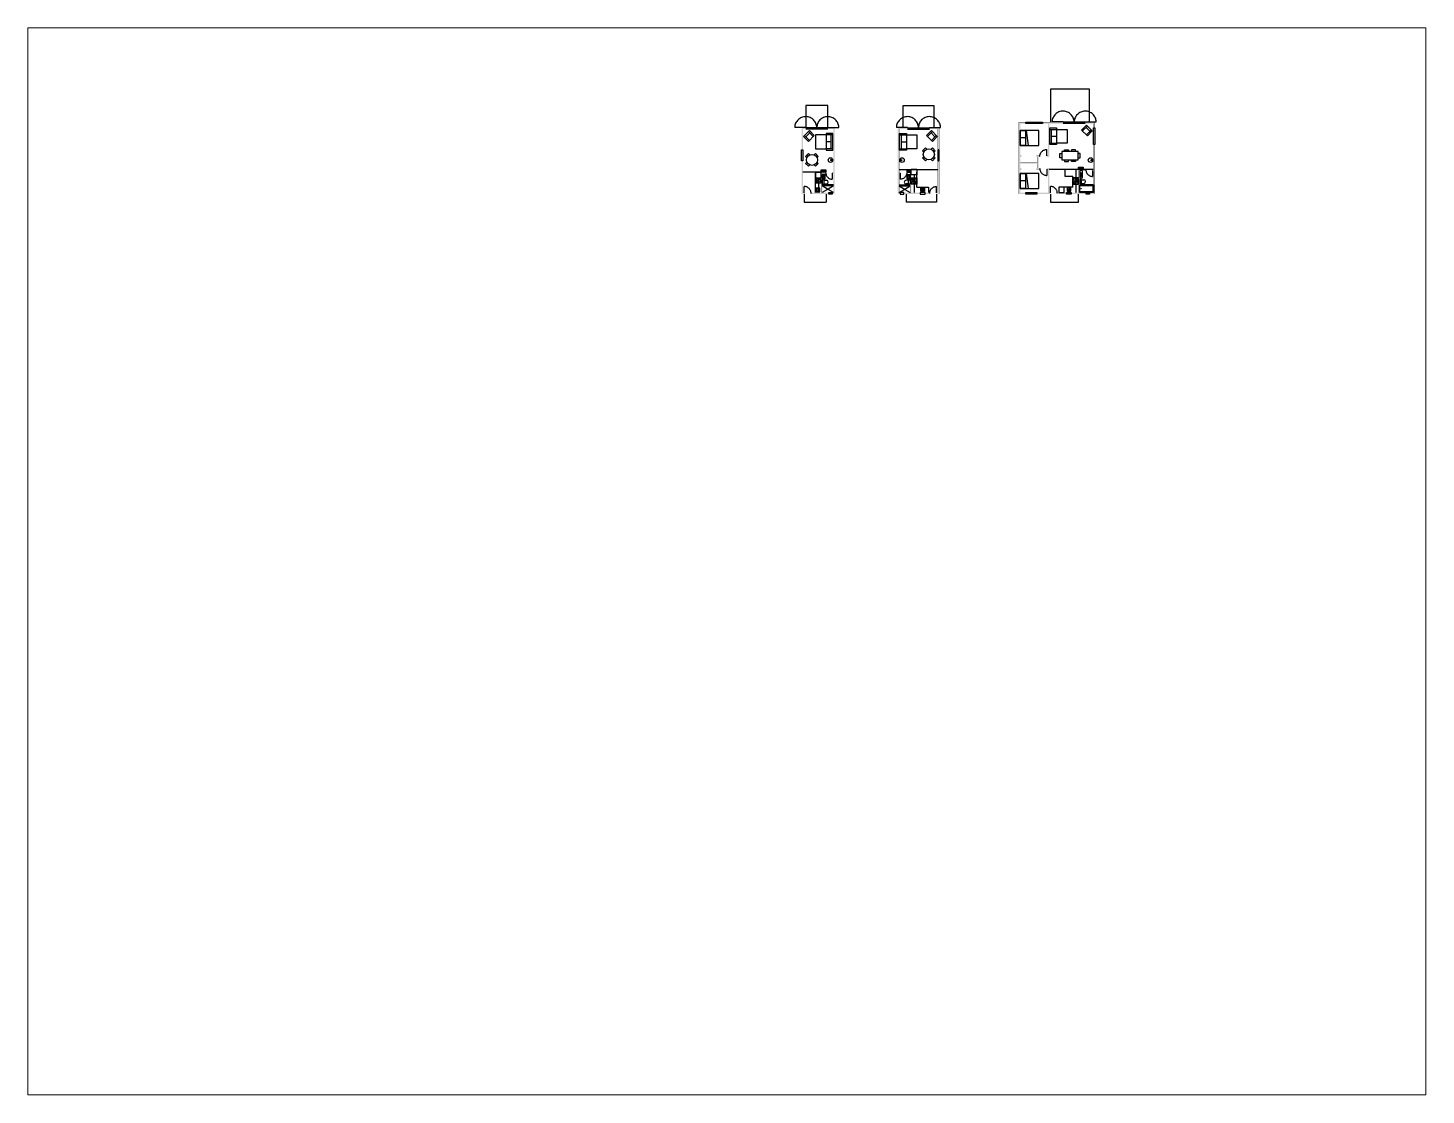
# Paper-space layout 'Layout1' of a CAD drawing. Header units: inches. Extents: x 0.4 to 10.5, y 0.3 to 8.
# The model-space entities are those that its viewports show. They can reach past a viewport. Long polylines and large blocks are cut down to what shows.
import ezdxf

# ---------------------------------------------------------------- set-up
doc = ezdxf.new("R2010")
doc.units = ezdxf.units.IN
doc.header["$MEASUREMENT"] = 0
doc.linetypes.add('CENTER2', pattern=[1.125, 0.75, -0.125, 0.125, -0.125])
doc.linetypes.add('HIDDEN2', pattern=[0.1875, 0.125, -0.0625])
doc.layers.add('NO PRINT', color=6, linetype='Continuous', plot=False)

# ---------------------------------------------------------------- blocks, each defined once
blk = doc.blocks.new('door')
blk.add_line((0, 2.5), (0, 28))
at = {"linetype": 'CENTER2'}
blk.add_arc((0, 0), 28, 0, 90, dxfattribs=at)
blk = doc.blocks.new('br sink')
for points in [[(-12.5, -9), (0, -9), (0, 9), (-12.5, 9)], [(-11, -6), (-3, -6), (-3, 6), (-11, 6)]]:
    blk.add_lwpolyline(points, close=True)
blk.add_circle((-6.1, -0.3), 1)

msp = doc.modelspace()

# ---------------------------------------------------------------- hatches: boundary and pattern name
h = msp.add_hatch(color=7)
h.dxf.hatch_style = 1
h.paths.add_polyline_path([(-299.3, 535.6), (-222.3, 535.6), (-222.3, 541.6), (-250.3, 541.6), (-250.3, 625.6), (-235.3, 625.6), (-235.3, 630.6), (-255.3, 630.6), (-255.3, 606.6), (-255.3, 541.6), (-299.3, 541.6)])
h.paths.add_polyline_path([(-207.3, 535.6), (-196.3, 535.6), (-196.3, 823.6), (-226.3, 823.6), (-226.3, 817.6), (-202.3, 817.6), (-202.3, 630.6), (-207.3, 630.6), (-207.3, 625.6), (-202.3, 625.6), (-202.3, 541.6), (-207.3, 541.6)])
h.paths.add_polyline_path([(-340.3, 535.6), (-329.3, 535.6), (-329.3, 541.6), (-334.3, 541.6), (-334.3, 679.6), (-340.3, 679.6)])
h.paths.add_polyline_path([(-340.3, 727.6), (-334.3, 727.6), (-334.3, 817.6), (-322.3, 817.6), (-322.3, 823.6), (-340.3, 823.6)])
h = msp.add_hatch(color=7)
h.dxf.hatch_style = 1
h.paths.add_polyline_path([(88.1, 535.6), (77.1, 535.6), (77.1, 823.6), (119.1, 823.6), (119.1, 817.6), (83.1, 817.6), (83.1, 630.6), (88.1, 630.6), (88.1, 625.6), (83.1, 625.6), (83.1, 541.6), (88.1, 541.6)])
h.paths.add_polyline_path([(257.1, 535.6), (246.1, 535.6), (246.1, 541.6), (251.1, 541.6), (251.1, 679.6), (257.1, 679.6)])
h.paths.add_polyline_path([(257.1, 727.6), (251.1, 727.6), (251.1, 817.6), (215.1, 817.6), (215.1, 823.6), (257.1, 823.6)])
h.paths.add_polyline_path([(195.6, 535.6), (195.6, 541.6), (216.1, 541.6), (216.1, 535.6)])
h.paths.add_polyline_path([(174.6, 541.6), (174.6, 535.6), (103.1, 535.6), (103.1, 541.6), (131.1, 541.6), (131.1, 625.6), (116.1, 625.6), (116.1, 630.6), (136.1, 630.6), (136.1, 541.6)])
h = msp.add_hatch(color=7)
h.dxf.hatch_style = 1
h.paths.add_polyline_path([(740, 541.6), (735, 541.6), (735, 648.6), (724, 648.6), (724, 643.6), (729, 643.6), (729, 541.6), (681, 541.6), (681, 535.6), (740, 535.6)])
h.paths.add_polyline_path([(633, 541.6), (609, 541.6), (609, 643.6), (614, 643.6), (614, 648.6), (609, 648.6), (609, 667.6), (684, 667.6), (684, 648.6), (679, 648.6), (679, 643.6), (684, 643.6), (694, 643.6), (694, 648.6), (689, 648.6), (689, 670.1), (689, 696.6), (694, 696.6), (694, 701.6), (684, 701.6), (679, 701.6), (679, 696.6), (684, 696.6), (684, 672.6), (609, 672.6), (609, 696.6), (614, 696.6), (614, 701.6), (609, 701.6), (609, 841.6), (633, 841.6), (633, 847.6), (603, 847.6), (603, 535.6), (633, 535.6)])
h.paths.add_polyline_path([(795, 847.6), (729, 847.6), (705, 847.6), (705, 841.6), (729, 841.6), (729, 701.6), (724, 701.6), (724, 696.6), (735, 696.6), (735, 841.6), (795, 841.6)])
h.paths.add_polyline_path([(933, 847.6), (891, 847.6), (891, 841.6), (927, 841.6), (927, 822.4), (933, 822.4)])
h.paths.add_polyline_path([(933, 750.4), (927, 750.4), (927, 642.6), (922, 642.6), (922, 637.6), (927, 637.6), (927, 541.6), (910, 541.6), (910, 535.6), (933, 535.6)])
h.paths.add_polyline_path([(895, 541.6), (867, 541.6), (867, 575.6), (867, 637.6), (879.5, 637.6), (894, 637.6), (894, 642.6), (862, 642.6), (862, 541.6), (830.5, 541.6), (830.5, 535.6), (895, 535.6)])
h.paths.add_polyline_path([(809.5, 541.6), (770, 541.6), (770, 535.6), (809.5, 535.6)])

# ---------------------------------------------------------------- linework, layer by layer
for p, q in [((909, 991.6), (741, 991.6)), ((741, 991.6), (741, 847.6)), ((909, 847.6), (909, 991.6)), ((-226.3, 919.6), (-322.3, 919.6)), ((-322.3, 919.6), (-322.3, 823.6)), ((-226.3, 823.6), (-226.3, 919.6)), ((101.1, 823.6), (101.1, 919.6)), ((101.1, 919.6), (233.1, 919.6)), ((233.1, 919.6), (233.1, 823.6)), ((-322.3, 824.9), (-370.3, 824.9)), ((-327.6, 789.6), (-306.4, 768.4)), ((-226.3, 823.6), (-322.3, 823.6)), ((-226.3, 817.6), (-322.3, 817.6)), ((-305, 801), (-322, 784)), ((-310.6, 806.6), (-289.4, 785.4)), ((-204.3, 792.4), (-234.3, 792.4)), ((-226.3, 824.9), (-178.4, 824.9)), ((-212.3, 732.4), (-212.3, 792.4)), ((119.7, 824.9), (71.1, 824.9)), ((85.1, 792.4), (115.1, 792.4)), ((93.1, 732.4), (93.1, 792.4)), ((119.1, 823.6), (215.1, 823.6)), ((119.1, 817.6), (215.1, 817.6)), ((227.4, 806.6), (206.2, 785.4)), ((215.1, 824.9), (263.1, 824.9)), ((221.7, 801), (238.7, 784)), ((244.4, 789.6), (223.1, 768.4)), ((635.1, 812), (643.1, 747)), ((737, 816.4), (767, 816.4)), ((745, 756.4), (745, 816.4)), ((795, 848.9), (747, 848.9)), ((891, 847.6), (795, 847.6)), ((891, 841.6), (795, 841.6)), ((900.4, 830.6), (879.2, 809.4)), ((890.3, 848.9), (939, 848.9)), ((894.7, 825), (911.7, 808)), ((917.4, 813.6), (896.2, 792.4)), ((-212.3, 762.4), (-234.3, 762.4)), ((-204.3, 732.4), (-234.3, 732.4)), ((85.1, 732.4), (115.1, 732.4)), ((93.1, 762.4), (115.1, 762.4)), ((631.1, 779.5), (609, 779.5)), ((737, 756.4), (767, 756.4)), ((745, 786.4), (767, 786.4)), ((-279.3, 541.6), (-279.3, 630.6)), ((-279.3, 630.6), (-255.3, 630.6)), ((-237.3, 639.1), (-253.3, 639.1)), ((-237.3, 637.6), (-253.3, 637.6)), ((-237.3, 636.1), (-253.3, 636.1)), ((-237.3, 630.6), (-253.3, 630.6)), ((118.1, 639.1), (134.1, 639.1)), ((118.1, 637.6), (134.1, 637.6)), ((118.1, 636.1), (134.1, 636.1)), ((118.1, 630.6), (134.1, 630.6)), ((160.1, 642.6), (136.1, 642.6)), ((160.1, 565.6), (160.1, 630.6)), ((635.1, 624.9), (643.1, 559.9)), ((862, 642.6), (802, 642.6)), ((802, 642.6), (802, 612.6)), ((802, 612.6), (838, 612.6)), ((838, 565.6), (838, 612.6)), ((880, 651.1), (864, 651.1)), ((880, 649.6), (864, 649.6)), ((880, 648.1), (864, 648.1)), ((880, 642.6), (864, 642.6)), ((-202.3, 575.6), (-250.3, 575.6)), ((-202.3, 571.6), (-250.3, 571.6)), ((-227.6, 557.4), (-250.3, 571.6)), ((-227.6, 555.8), (-250.3, 541.6)), ((-242.3, 595.6), (-232.3, 595.6)), ((-242.3, 579.6), (-232.3, 579.6)), ((-202.3, 571.6), (-225.1, 557.4)), ((-202.3, 541.6), (-225.1, 555.8)), ((83.1, 575.6), (131.1, 575.6)), ((83.1, 571.6), (131.1, 571.6)), ((83.1, 571.6), (105.8, 557.4)), ((83.1, 541.6), (105.8, 555.8)), ((108.4, 557.4), (131.1, 571.6)), ((108.4, 555.8), (131.1, 541.6)), ((123.1, 595.6), (113.1, 595.6)), ((123.1, 579.6), (113.1, 579.6)), ((160.1, 565.6), (210.1, 565.6)), ((210.1, 565.6), (210.1, 541.6)), ((631.1, 592.4), (609, 592.4)), ((838, 565.6), (776, 565.6)), ((776, 565.6), (776, 541.6)), ((927, 575.6), (867, 575.6)), ((875, 597.6), (885, 597.6)), ((875, 581.6), (885, 581.6)), ((-329.3, 535.6), (-329.3, 499.6)), ((-329.3, 499.6), (-233.3, 499.6)), ((-233.3, 535.6), (-233.3, 499.6)), ((114.1, 535.6), (114.1, 499.6)), ((246.1, 499.6), (114.1, 499.6)), ((246.1, 535.6), (246.1, 499.6)), ((740, 535.6), (740, 499.6)), ((740, 499.6), (862, 499.6)), ((862, 499.6), (862, 535.6))]:
    msp.add_line(p, q)
at = {"linetype": 'HIDDEN2'}
for p, q in [((-234.3, 792.4), (-279.3, 792.4)), ((-279.3, 792.4), (-279.3, 732.4)), ((115.1, 792.4), (160.1, 792.4)), ((160.1, 792.4), (160.1, 732.4)), ((767, 816.4), (812, 816.4)), ((812, 816.4), (812, 756.4)), ((-279.3, 732.4), (-234.3, 732.4)), ((160.1, 732.4), (115.1, 732.4)), ((812, 756.4), (767, 756.4)), ((-279.3, 630.6), (-334.3, 630.6)), ((83.1, 642.6), (251.1, 642.6)), ((148.1, 618.6), (148.1, 541.6)), ((927, 642.6), (735, 642.6)), ((850, 642.6), (850, 541.6)), ((-267.3, 606.6), (-267.3, 541.6))]:
    msp.add_line(p, q, dxfattribs=at)
at = {"const_width": 0.5}
for points in [[(-340.3, 535.6), (-340.3, 823.6)], [(-322.3, 823.6), (-340.3, 823.6)], [(-334.3, 541.6), (-334.3, 817.6)], [(-322.3, 817.6), (-334.3, 817.6)], [(-322.3, 823.6), (-322.3, 817.6)], [(-196.3, 823.6), (-226.3, 823.6)], [(-226.3, 823.6), (-226.3, 817.6)], [(-202.3, 817.6), (-226.3, 817.6)], [(-202.3, 630.6), (-202.3, 817.6)], [(-196.3, 535.6), (-196.3, 823.6)], [(77.1, 535.6), (77.1, 823.6)], [(77.1, 823.6), (119.1, 823.6)], [(83.1, 630.6), (83.1, 817.6)], [(83.1, 817.6), (119.1, 817.6)], [(119.1, 823.6), (119.1, 817.6)], [(257.1, 823.6), (215.1, 823.6), (215.1, 817.6), (251.1, 817.6)], [(251.1, 541.6), (251.1, 817.6)], [(257.1, 535.6), (257.1, 823.6)], [(684, 643.6), (694, 643.6), (694, 648.6), (689, 648.6), (689, 670.1), (689, 696.6), (694, 696.6), (694, 701.6), (684, 701.6), (679, 701.6), (679, 696.6), (684, 696.6), (684, 672.6), (609, 672.6), (609, 696.6), (614, 696.6), (614, 701.6), (609, 701.6), (609, 841.6), (729, 841.6), (729, 701.6), (724, 701.6), (724, 696.6), (735, 696.6), (735, 841.6), (795, 841.6), (795, 847.6), (729, 847.6), (603, 847.6), (603, 535.6), (740, 535.6), (740, 541.6), (735, 541.6), (735, 648.6), (724, 648.6), (724, 643.6), (729, 643.6), (729, 541.6), (609, 541.6), (609, 643.6), (614, 643.6), (614, 648.6), (609, 648.6), (609, 667.6), (684, 667.6), (684, 648.6), (679, 648.6), (679, 643.6), (684, 643.6)], [(-255.3, 541.6), (-255.3, 630.6)], [(-235.3, 630.6), (-255.3, 630.6)], [(-250.3, 541.6), (-250.3, 625.6)], [(-235.3, 625.6), (-250.3, 625.6)], [(-235.3, 630.6), (-235.3, 625.6)], [(-202.3, 630.6), (-207.3, 630.6)], [(-207.3, 630.6), (-207.3, 625.6)], [(-202.3, 625.6), (-207.3, 625.6)], [(-202.3, 541.6), (-202.3, 625.6)], [(83.1, 630.6), (88.1, 630.6)], [(83.1, 541.6), (83.1, 625.6)], [(83.1, 625.6), (88.1, 625.6)], [(88.1, 630.6), (88.1, 625.6)], [(116.1, 630.6), (136.1, 630.6)], [(116.1, 630.6), (116.1, 625.6)], [(116.1, 625.6), (131.1, 625.6)], [(131.1, 541.6), (131.1, 625.6)], [(136.1, 541.6), (136.1, 630.6)], [(-329.3, 535.6), (-340.3, 535.6)], [(-329.3, 541.6), (-334.3, 541.6)], [(-329.3, 541.6), (-329.3, 535.6)], [(-255.3, 541.6), (-299.3, 541.6)], [(-299.3, 541.6), (-299.3, 535.6)], [(-196.3, 535.6), (-299.3, 535.6)], [(-202.3, 541.6), (-250.3, 541.6)], [(77.1, 535.6), (216.1, 535.6)], [(83.1, 541.6), (131.1, 541.6)], [(136.1, 541.6), (216.1, 541.6)], [(216.1, 541.6), (216.1, 535.6)], [(246.1, 541.6), (251.1, 541.6)], [(246.1, 541.6), (246.1, 535.6)], [(246.1, 535.6), (257.1, 535.6)], [(740, 541.6), (740, 535.6)]]:
    msp.add_lwpolyline(points, dxfattribs=at)
for points in [[(-306.4, 810.9), (-331.9, 785.4), (-310.6, 764.2), (-285.2, 789.6)], [(-204.3, 726.4), (-204.3, 798.4), (-234.3, 798.4), (-234.3, 726.4)], [(85.1, 726.4), (85.1, 798.4), (115.1, 798.4), (115.1, 726.4)], [(223.1, 810.9), (248.6, 785.4), (227.4, 764.2), (201.9, 789.6)], [(689, 747), (689, 812), (609, 812), (609, 747)], [(609, 812), (631.1, 812), (631.1, 747), (609, 747)], [(633, 847.6), (705, 847.6), (705, 841.6), (633, 841.6)], [(737, 750.4), (737, 822.4), (767, 822.4), (767, 750.4)], [(896.2, 834.9), (921.6, 809.4), (900.4, 788.2), (874.9, 813.6)], [(933, 822.4), (933, 750.4), (927, 750.4), (927, 822.4)], [(-334.3, 679.6), (-340.3, 679.6), (-340.3, 727.6), (-334.3, 727.6)], [(251.1, 679.6), (257.1, 679.6), (257.1, 727.6), (251.1, 727.6)], [(788.9, 720.2), (788.9, 684.2), (860.9, 684.2), (860.9, 720.2)], [(-255.3, 630.6), (-279.3, 630.6), (-279.3, 606.6), (-255.3, 606.6)], [(-253.3, 630.6), (-254.8, 630.6), (-254.8, 640.1), (-253.3, 640.1)], [(-235.8, 630.6), (-237.3, 630.6), (-237.3, 640.1), (-235.8, 640.1)], [(116.6, 630.6), (118.1, 630.6), (118.1, 640.1), (116.6, 640.1)], [(134.1, 630.6), (135.6, 630.6), (135.6, 640.1), (134.1, 640.1)], [(136.1, 642.6), (160.1, 642.6), (160.1, 618.6), (136.1, 618.6)], [(689, 559.9), (689, 624.9), (609, 624.9), (609, 559.9)], [(609, 624.9), (631.1, 624.9), (631.1, 559.9), (609, 559.9)], [(864, 642.6), (862.5, 642.6), (862.5, 652.1), (864, 652.1)], [(879.5, 637.6), (867, 637.6), (867, 606.1), (879.5, 606.1)], [(878, 625.9), (870, 625.9), (870, 613.9), (878, 613.9)], [(881.5, 642.6), (880, 642.6), (880, 652.1), (881.5, 652.1)], [(-255.3, 599.6), (-279.3, 599.6), (-279.3, 584.6), (-255.3, 584.6)], [(-261.3, 561), (-278.3, 561), (-278.3, 545), (-261.3, 545)], [(-242.3, 578.6), (-242.3, 596.6), (-250.3, 596.6), (-250.3, 578.6)], [(123.1, 578.6), (123.1, 596.6), (131.1, 596.6), (131.1, 578.6)], [(136.1, 605.6), (160.1, 605.6), (160.1, 578.6), (136.1, 578.6)], [(177.1, 547.6), (177.1, 564.6), (193.1, 564.6), (193.1, 547.6)], [(800, 565.6), (776, 565.6), (776, 541.6), (800, 541.6)], [(828, 547.6), (828, 564.6), (812, 564.6), (812, 547.6)], [(862, 605.6), (838, 605.6), (838, 578.6), (862, 578.6)], [(875, 580.6), (875, 598.6), (867, 598.6), (867, 580.6)], [(867, 575.6), (927, 575.6), (927, 541.6), (867, 541.6)], [(-207.3, 535.6), (-222.3, 535.6), (-222.3, 541.6), (-207.3, 541.6)], [(88.1, 535.6), (103.1, 535.6), (103.1, 541.6), (88.1, 541.6)], [(174.6, 535.6), (195.6, 535.6), (195.6, 541.6), (174.6, 541.6)], [(633, 541.6), (681, 541.6), (681, 535.6), (633, 535.6)], [(830.5, 535.6), (809.5, 535.6), (809.5, 541.6), (830.5, 541.6)], [(910, 535.6), (895, 535.6), (895, 541.6), (910, 541.6)]]:
    msp.add_lwpolyline(points, close=True)
for points, format in [([(894, 637.6, 0.5, 0.5, 0), (894, 642.6, 0.5, 0.5, 0), (862, 642.6, 0.5, 0.5, 0), (862, 541.6, 0.5, 0.5, 0), (770, 541.6, 0.5, 0.5, 0), (770, 535.6, 0.5, 0.5, 0), (933, 535.6, 0.5, 0.5, 0), (933, 847.6, 0.5, 0.5, 0), (891, 847.6, 0.5, 0.5, 0), (891, 841.6, 0.5, 0.5, 0), (927, 841.6, 0.5, 0.5, 0), (927, 642.6, 0.5, 0.5, 0), (922, 642.6, 0.5, 0.5, 0), (922, 637.6, 0.5, 0.5, 0), (927, 637.6, 0.5, 0.5, 0), (927, 541.6, 0.5, 0.5, 0), (867, 541.6, 0.5, 0.5, 0), (867, 637.6, 0.5, 0.5, 0)], "xyseb"), ([(-265.3, 559), (-275.3, 559, 0.414214), (-276.3, 558), (-276.3, 548, 0.414214), (-275.3, 547), (-265.3, 547, 0.414214), (-264.3, 548), (-264.3, 558, 0.414214)], "xyb"), ([(179.1, 551.6), (179.1, 561.6, -0.414214), (180.1, 562.6), (190.1, 562.6, -0.414214), (191.1, 561.6), (191.1, 551.6, -0.414214), (190.1, 550.6), (180.1, 550.6, -0.414214)], "xyb"), ([(826, 551.6), (826, 561.6, 0.414214), (825, 562.6), (815, 562.6, 0.414214), (814, 561.6), (814, 551.6, 0.414214), (815, 550.6), (825, 550.6, 0.414214)], "xyb"), ([(870, 572.6), (918, 572.6, -0.414214), (924, 566.6), (924, 550.6, -0.414214), (918, 544.6), (870, 544.6, -0.414214), (868, 546.6), (868, 570.6, -0.414214)], "xyb")]:
    msp.add_lwpolyline(points, format=format, close=True)
for points in [[(190.1, 717.3), (184.5, 723), (197.2, 735.7), (202.9, 730.1)], [(221.6, 730.1), (227.3, 735.7), (240, 723), (234.3, 717.3)], [(-304.9, 706.1), (-310.5, 711.7), (-323.2, 699), (-317.6, 693.3)], [(-317.6, 674.6), (-323.2, 668.9), (-310.5, 656.2), (-304.9, 661.9)], [(-273.4, 693.3), (-267.7, 699), (-280.5, 711.7), (-286.1, 706.1)], [(-286.1, 661.9), (-280.5, 656.2), (-267.7, 668.9), (-273.4, 674.6)], [(202.9, 685.9), (197.2, 680.2), (184.5, 692.9), (190.1, 698.6)], [(234.3, 698.6), (240, 692.9), (227.3, 680.2), (221.6, 685.9)], [(788.9, 693.2), (780.9, 693.2), (780.9, 711.2), (788.9, 711.2)], [(800.9, 720.2), (800.9, 728.2), (818.9, 728.2), (818.9, 720.2)], [(800.9, 684.2), (800.9, 676.2), (818.9, 676.2), (818.9, 684.2)], [(848.9, 720.2), (848.9, 728.2), (830.9, 728.2), (830.9, 720.2)], [(848.9, 684.2), (848.9, 676.2), (830.9, 676.2), (830.9, 684.2)], [(860.9, 693.2), (868.9, 693.2), (868.9, 711.2), (860.9, 711.2)]]:
    msp.add_lwpolyline(points)
for centre, radius in [((212.2, 708), 24), ((-295.5, 684), 24), ((-214.9, 683), 10), ((-210.9, 683), 3), ((95.6, 683), 10), ((91.6, 683), 3), ((914.4, 683), 10), ((918.4, 683), 3), ((873.1, 620.2), 1), ((-275.3, 586.9), 1), ((-272.5, 593.6), 3.5), ((-272.3, 586.9), 1), ((-270.3, 553), 1), ((-269.3, 586.9), 1), ((-262.1, 593.6), 4.5), ((-226.3, 556.6), 1.5), ((107.1, 556.6), 1.5), ((142.9, 587.6), 4.5), ((142.9, 598.6), 3.5), ((153.3, 598.6), 4.5), ((150, 580.9), 1), ((153.3, 587.6), 3.5), ((153, 580.9), 1), ((156, 580.9), 1), ((185.1, 556.6), 1), ((820, 556.6), 1), ((844.8, 598.6), 4.5), ((842.1, 580.9), 1), ((844.8, 587.6), 3.5), ((845.1, 580.9), 1), ((848.1, 580.9), 1), ((855.2, 587.6), 4.5), ((855.2, 598.6), 3.5), ((872.4, 558.6), 1)]:
    msp.add_circle(centre, radius)
at = {"linetype": 'CENTER2'}
for centre, start, end in [((-322.3, 823.6), 0, 178.46511), ((-226.3, 823.6), 1.53489, 180), ((119.1, 823.6), 0, 178.46511), ((215.1, 823.6), 1.53489, 180), ((795, 847.6), 0, 178.46511), ((891, 847.6), 1.53489, 180)]:
    msp.add_arc(centre, 48, start, end, dxfattribs=at)
for centre, start, end in [((-232.3, 587.6), 270, 90), ((113.1, 587.6), 90, 270), ((885, 589.6), 270, 90)]:
    msp.add_arc(centre, 8, start, end)

# ---------------------------------------------------------------- block references
at = {"yscale": 1.071428571428571, "zscale": 1.071428571428571}
for p, xscale in [((724, 699.1), -1.071428571428571), ((-329.3, 538.6), 1.071428571428571), ((246.1, 538.6), -1.071428571428571), ((740, 538.6), 1.071428571428571)]:
    msp.add_blockref('door', p, dxfattribs=dict(at, xscale=xscale))
at = {"rotation": 180}
for name, p in [('br sink', (-250.3, 611.1)), ('door', (-207.3, 628.1)), ('door', (922, 640.1))]:
    msp.add_blockref(name, p, dxfattribs=at)
at = {"xscale": -1, "rotation": 180}
for name, p in [('door', (88.1, 628.1)), ('br sink', (131.1, 611.1))]:
    msp.add_blockref(name, p, dxfattribs=at)
at = {"xscale": 1.071428571428571, "yscale": 1.071428571428571, "zscale": 1.071428571428571, "rotation": 180}
msp.add_blockref('door', (724, 646.3), dxfattribs=at)

psp = doc.layouts.get("Layout1")

# ---------------------------------------------------------------- viewports
at = {"layer": 'NO PRINT'}
psp.add_viewport(center=(5.434, 4.129), size=(10.116, 7.72297), view_center_point=(-664.392, -1059.87), view_height=4633.78144, dxfattribs=at)

doc.saveas('drawing.dxf')
